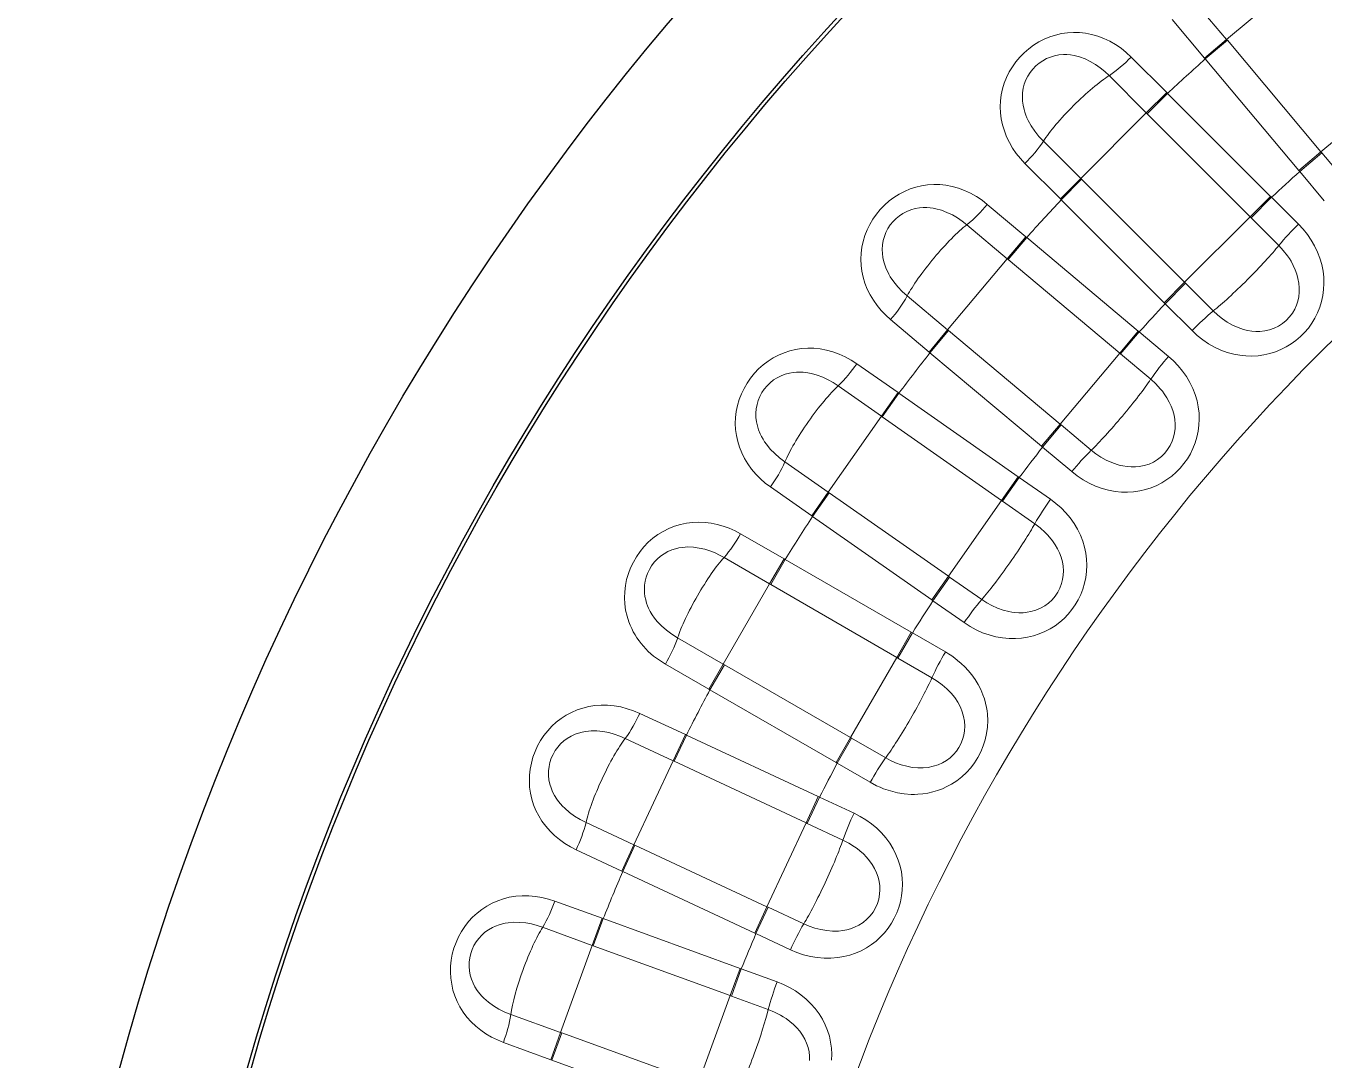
# Model space of a CAD drawing. Extents: x 0 to 297, y 0 to 562.
# Drawn here: x 116.45 to 134.13, y 534.47 to 548.55 of the extents above; entities that cross this region are included whole.
import ezdxf

# ---------------------------------------------------------------- set-up
doc = ezdxf.new("R2010")
doc.units = 0

msp = doc.modelspace()

# ---------------------------------------------------------------- linework, layer by layer
at = {"color": 7, "lineweight": 13, "ltscale": 0.03153}
for p, q in [((133.768, 549.179), (132.802, 548.369)), ((129.814, 545.38), (129.003, 544.414)), ((126.579, 540.953), (125.948, 539.86))]:
    msp.add_line(p, q, dxfattribs=at)
at = {"color": 7, "lineweight": 13, "ltscale": 0.01795}
for p, q in [((132.802, 548.369), (132.339, 548.918)), ((130.816, 546.474), (130.307, 546.981)), ((129.264, 545.843), (129.814, 545.38)), ((129.003, 544.414), (128.452, 544.875)), ((127.512, 543.65), (128.1, 543.237)), ((127.376, 542.204), (126.787, 542.615)), ((125.958, 541.313), (126.579, 540.953)), ((125.948, 539.86), (125.326, 540.218)), ((123.488, 536.277), (124.162, 536.03))]:
    msp.add_line(p, q, dxfattribs=at)
at = {"color": 7, "lineweight": 13, "ltscale": 0.017125}
for p, q in [((132.501, 548.114), (132.061, 548.639)), ((130.539, 546.195), (130.055, 546.679)), ((129.543, 546.121), (130.068, 545.681)), ((128.751, 544.111), (128.227, 544.552)), ((127.766, 543.951), (128.327, 543.559)), ((127.152, 541.88), (126.591, 542.273)), ((125.753, 539.518), (125.16, 539.861)), ((124.81, 539.19), (125.431, 538.901)), ((124.565, 537.043), (123.945, 537.333)), ((123.655, 536.634), (124.299, 536.4)), ((123.598, 534.474), (122.954, 534.709))]:
    msp.add_line(p, q, dxfattribs=at)
at = {"color": 7, "lineweight": 13, "ltscale": 0.009852}
for p, q in [((132.802, 548.369), (132.501, 548.114)), ((131.708, 547.366), (131.988, 547.644)), ((132.242, 545.048), (131.964, 544.769)), ((128.113, 543.228), (128.339, 543.55)), ((130.548, 543.118), (130.295, 542.815)), ((129.738, 542.09), (129.964, 542.413)), ((129.752, 542.08), (129.978, 542.403)), ((127.376, 542.204), (127.152, 541.88)), ((129.028, 541.047), (128.803, 540.724)), ((125.263, 538.544), (125.431, 538.901)), ((127.091, 537.692), (127.258, 538.049)), ((124.162, 536.03), (124.299, 536.4)), ((123.747, 534.839), (123.612, 534.469))]:
    msp.add_line(p, q, dxfattribs=at)
at = {"color": 7, "lineweight": 13, "ltscale": 0.009853}
for p, q in [((132.813, 548.356), (132.511, 548.103)), ((131.72, 547.354), (131.998, 547.633)), ((134.087, 546.837), (133.785, 546.583)), ((134.098, 546.824), (133.797, 546.57)), ((130.828, 546.463), (130.549, 546.184)), ((133.122, 545.952), (133.401, 546.231)), ((133.134, 545.94), (133.413, 546.218)), ((129.814, 545.38), (130.068, 545.681)), ((129.826, 545.37), (130.08, 545.672)), ((132.23, 545.06), (131.952, 544.782)), ((129.016, 544.404), (128.762, 544.102)), ((131.346, 544.095), (131.599, 544.397)), ((131.359, 544.084), (131.613, 544.385)), ((130.535, 543.129), (130.282, 542.827)), ((126.579, 540.953), (126.778, 541.293)), ((128.311, 539.953), (128.508, 540.294)), ((128.326, 539.944), (128.523, 540.285)), ((125.963, 539.852), (125.766, 539.511)), ((125.278, 538.537), (125.445, 538.894)), ((127.68, 538.86), (127.483, 538.519)), ((127.695, 538.852), (127.499, 538.51)), ((124.73, 537.401), (124.565, 537.043)), ((124.745, 537.394), (124.579, 537.037)), ((126.558, 536.549), (126.392, 536.191)), ((124.178, 536.024), (124.313, 536.395)), ((126.042, 535.346), (126.176, 535.716)), ((126.058, 535.34), (126.193, 535.71)), ((123.731, 534.845), (123.598, 534.474))]:
    msp.add_line(p, q, dxfattribs=at)
at = {"color": 7, "lineweight": 13, "ltscale": 0.000416923}
msp.add_line((132.813, 548.356), (132.802, 548.369), dxfattribs=at)
at = {"color": 7, "lineweight": 13, "ltscale": 0.049582}
for p, q in [((132.813, 548.356), (134.087, 546.837)), ((132.511, 548.103), (133.785, 546.583)), ((133.401, 546.231), (131.998, 547.633)), ((133.122, 545.952), (131.72, 547.354)), ((130.828, 546.463), (132.23, 545.06)), ((130.549, 546.184), (131.952, 544.782)), ((127.164, 541.872), (128.788, 540.734)), ((128.311, 539.953), (126.593, 540.944)), ((125.963, 539.852), (127.68, 538.86)), ((125.766, 539.511), (127.483, 538.519)), ((127.242, 538.056), (125.445, 538.894)), ((124.745, 537.394), (126.543, 536.556)), ((123.747, 534.839), (125.61, 534.161))]:
    msp.add_line(p, q, dxfattribs=at)
at = {"color": 7, "lineweight": 13, "ltscale": 0.017124}
for p, q in [((131.503, 548.128), (131.988, 547.644)), ((126.184, 541.635), (126.778, 541.293))]:
    msp.add_line(p, q, dxfattribs=at)
at = {"color": 7, "lineweight": 13, "ltscale": 0.000371591}
msp.add_line((132.511, 548.103), (132.501, 548.114), dxfattribs=at)
at = {"color": 7, "lineweight": 13, "ltscale": 0.017949}
for p, q in [((131.201, 547.875), (131.708, 547.366)), ((124.613, 538.849), (125.263, 538.544)), ((124.73, 537.401), (124.079, 537.703)), ((123.731, 534.845), (123.056, 535.089))]:
    msp.add_line(p, q, dxfattribs=at)
at = {"color": 7, "lineweight": 13, "ltscale": 0.000371702}
msp.add_line((131.998, 547.633), (131.988, 547.644), dxfattribs=at)
at = {"color": 7, "lineweight": 13, "ltscale": 0.031528}
for p, q in [((135.053, 547.647), (134.087, 546.837)), ((131.346, 544.095), (130.535, 543.129)), ((128.311, 539.953), (127.68, 538.86)), ((127.076, 537.699), (126.543, 536.556)), ((126.042, 535.346), (125.61, 534.161))]:
    msp.add_line(p, q, dxfattribs=at)
at = {"color": 7, "lineweight": 13, "ltscale": 0.031531}
for p, q in [((131.708, 547.366), (130.816, 546.474)), ((128.1, 543.237), (127.376, 542.204))]:
    msp.add_line(p, q, dxfattribs=at)
at = {"color": 7, "lineweight": 13, "ltscale": 0.000417828}
msp.add_line((131.72, 547.354), (131.708, 547.366), dxfattribs=at)
at = {"color": 7, "lineweight": 13, "ltscale": 0.000425709}
msp.add_line((134.087, 546.837), (134.098, 546.824), dxfattribs=at)
at = {"color": 7, "lineweight": 13, "ltscale": 0.013374}
for p, q in [((134.443, 546.414), (134.098, 546.824)), ((133.134, 545.94), (133.512, 545.561)), ((132.621, 544.671), (132.242, 545.048)), ((131.359, 544.084), (131.768, 543.74)), ((130.958, 542.775), (130.548, 543.118)), ((129.467, 540.741), (129.028, 541.047)), ((128.326, 539.944), (128.789, 539.676)), ((128.159, 538.585), (127.695, 538.852)), ((127.091, 537.692), (127.576, 537.465)), ((127.043, 536.323), (126.558, 536.549)), ((126.058, 535.34), (126.56, 535.157))]:
    msp.add_line(p, q, dxfattribs=at)
at = {"color": 7, "lineweight": 13, "ltscale": 0.000446225}
msp.add_line((133.785, 546.583), (133.797, 546.57), dxfattribs=at)
at = {"color": 7, "lineweight": 13, "ltscale": 0.012961}
for p, q in [((134.13, 546.172), (133.797, 546.57)), ((131.613, 544.385), (132.01, 544.052)), ((130.692, 542.482), (130.295, 542.815)), ((129.978, 542.403), (130.403, 542.105)), ((129.228, 540.426), (128.803, 540.724)), ((128.523, 540.285), (128.973, 540.026)), ((127.948, 538.251), (127.499, 538.51)), ((127.258, 538.049), (127.728, 537.83)), ((126.862, 535.972), (126.392, 536.191)), ((126.193, 535.71), (126.68, 535.533))]:
    msp.add_line(p, q, dxfattribs=at)
at = {"color": 7, "lineweight": 13, "ltscale": 0.009851}
for p, q in [((130.816, 546.474), (130.539, 546.195)), ((129.003, 544.414), (128.751, 544.111)), ((128.1, 543.237), (128.327, 543.559)), ((125.948, 539.86), (125.753, 539.518))]:
    msp.add_line(p, q, dxfattribs=at)
at = {"color": 7, "lineweight": 13, "ltscale": 0.000417288}
msp.add_line((130.828, 546.463), (130.816, 546.474), dxfattribs=at)
at = {"color": 7, "lineweight": 13, "ltscale": 0.000445881}
for p, q in [((133.413, 546.218), (133.401, 546.231)), ((127.483, 538.519), (127.499, 538.51))]:
    msp.add_line(p, q, dxfattribs=at)
at = {"color": 7, "lineweight": 13, "ltscale": 0.012962}
for p, q in [((133.413, 546.218), (133.78, 545.852)), ((132.331, 544.402), (131.964, 544.769))]:
    msp.add_line(p, q, dxfattribs=at)
at = {"color": 7, "lineweight": 13, "ltscale": 0.000371705}
msp.add_line((130.549, 546.184), (130.539, 546.195), dxfattribs=at)
at = {"color": 7, "lineweight": 13, "ltscale": 0.031529}
for p, q in [((133.122, 545.952), (132.23, 545.06)), ((129.738, 542.09), (129.014, 541.057)), ((125.263, 538.544), (124.73, 537.401)), ((124.162, 536.03), (123.731, 534.845))]:
    msp.add_line(p, q, dxfattribs=at)
at = {"color": 7, "lineweight": 13, "ltscale": 0.00042484}
for p, q in [((133.134, 545.94), (133.122, 545.952)), ((132.23, 545.06), (132.242, 545.048))]:
    msp.add_line(p, q, dxfattribs=at)
at = {"color": 7, "lineweight": 13, "ltscale": 0.000371006}
msp.add_line((130.08, 545.672), (130.068, 545.681), dxfattribs=at)
at = {"color": 7, "lineweight": 13, "ltscale": 0.049583}
for p, q in [((131.599, 544.397), (130.08, 545.672)), ((131.346, 544.095), (129.826, 545.37)), ((129.016, 544.404), (130.535, 543.129)), ((128.762, 544.102), (130.282, 542.827)), ((129.964, 542.413), (128.339, 543.55)), ((129.738, 542.09), (128.113, 543.228)), ((127.39, 542.194), (129.014, 541.057)), ((128.508, 540.294), (126.79, 541.286)), ((127.076, 537.699), (125.278, 538.537)), ((124.579, 537.037), (126.376, 536.199)), ((126.176, 535.716), (124.313, 536.395)), ((126.042, 535.346), (124.178, 536.024)), ((123.612, 534.469), (125.476, 533.791))]:
    msp.add_line(p, q, dxfattribs=at)
at = {"color": 7, "lineweight": 13, "ltscale": 0.000417506}
msp.add_line((129.826, 545.37), (129.814, 545.38), dxfattribs=at)
at = {"color": 7, "lineweight": 13, "ltscale": 0.000445341}
msp.add_line((131.952, 544.782), (131.964, 544.769), dxfattribs=at)
at = {"color": 7, "lineweight": 13, "ltscale": 0.000416527}
msp.add_line((129.016, 544.404), (129.003, 544.414), dxfattribs=at)
at = {"color": 7, "lineweight": 13, "ltscale": 0.000445641}
msp.add_line((131.613, 544.385), (131.599, 544.397), dxfattribs=at)
at = {"color": 7, "lineweight": 13, "ltscale": 0.000371112}
msp.add_line((128.762, 544.102), (128.751, 544.111), dxfattribs=at)
at = {"color": 7, "lineweight": 13, "ltscale": 0.00042454}
msp.add_line((131.359, 544.084), (131.346, 544.095), dxfattribs=at)
at = {"color": 7, "lineweight": 13, "ltscale": 0.000371015}
msp.add_line((128.339, 543.55), (128.327, 543.559), dxfattribs=at)
at = {"color": 7, "lineweight": 13, "ltscale": 0.000417079}
msp.add_line((128.113, 543.228), (128.1, 543.237), dxfattribs=at)
at = {"color": 7, "lineweight": 13, "ltscale": 0.000424832}
msp.add_line((130.535, 543.129), (130.548, 543.118), dxfattribs=at)
at = {"color": 7, "lineweight": 13, "ltscale": 0.000445246}
msp.add_line((130.282, 542.827), (130.295, 542.815), dxfattribs=at)
at = {"color": 7, "lineweight": 13, "ltscale": 0.000445768}
msp.add_line((129.978, 542.403), (129.964, 542.413), dxfattribs=at)
at = {"color": 7, "lineweight": 13, "ltscale": 0.009854}
for p, q in [((127.39, 542.194), (127.164, 541.872)), ((126.593, 540.944), (126.79, 541.286)), ((129.014, 541.057), (128.788, 540.734)), ((127.076, 537.699), (127.242, 538.056)), ((126.543, 536.556), (126.376, 536.199))]:
    msp.add_line(p, q, dxfattribs=at)
at = {"color": 7, "lineweight": 13, "ltscale": 0.000416831}
msp.add_line((127.39, 542.194), (127.376, 542.204), dxfattribs=at)
at = {"color": 7, "lineweight": 13, "ltscale": 0.000424705}
msp.add_line((129.752, 542.08), (129.738, 542.09), dxfattribs=at)
at = {"color": 7, "lineweight": 13, "ltscale": 0.013375}
msp.add_line((129.752, 542.08), (130.19, 541.773), dxfattribs=at)
at = {"color": 7, "lineweight": 13, "ltscale": 0.000371265}
msp.add_line((127.164, 541.872), (127.152, 541.88), dxfattribs=at)
at = {"color": 7, "lineweight": 13, "ltscale": 0.000370978}
msp.add_line((126.778, 541.293), (126.79, 541.286), dxfattribs=at)
at = {"color": 7, "lineweight": 13, "ltscale": 0.000417376}
msp.add_line((126.579, 540.953), (126.593, 540.944), dxfattribs=at)
at = {"color": 7, "lineweight": 13, "ltscale": 0.000425017}
msp.add_line((129.014, 541.057), (129.028, 541.047), dxfattribs=at)
at = {"color": 7, "lineweight": 13, "ltscale": 0.000445518}
msp.add_line((128.788, 540.734), (128.803, 540.724), dxfattribs=at)
at = {"color": 7, "lineweight": 13, "ltscale": 0.000445716}
msp.add_line((128.523, 540.285), (128.508, 540.294), dxfattribs=at)
at = {"color": 7, "lineweight": 13, "ltscale": 0.000416945}
msp.add_line((125.963, 539.852), (125.948, 539.86), dxfattribs=at)
at = {"color": 7, "lineweight": 13, "ltscale": 0.000424518}
msp.add_line((128.326, 539.944), (128.311, 539.953), dxfattribs=at)
at = {"color": 7, "lineweight": 13, "ltscale": 0.000371079}
msp.add_line((125.766, 539.511), (125.753, 539.518), dxfattribs=at)
at = {"color": 7, "lineweight": 13, "ltscale": 0.000371527}
msp.add_line((125.445, 538.894), (125.431, 538.901), dxfattribs=at)
at = {"color": 7, "lineweight": 13, "ltscale": 0.000424683}
msp.add_line((127.68, 538.86), (127.695, 538.852), dxfattribs=at)
at = {"color": 7, "lineweight": 13, "ltscale": 0.000417595}
msp.add_line((125.278, 538.537), (125.263, 538.544), dxfattribs=at)
at = {"color": 7, "lineweight": 13, "ltscale": 0.000445918}
msp.add_line((127.258, 538.049), (127.242, 538.056), dxfattribs=at)
at = {"color": 7, "lineweight": 13, "ltscale": 0.000424118}
msp.add_line((127.091, 537.692), (127.076, 537.699), dxfattribs=at)
at = {"color": 7, "lineweight": 13, "ltscale": 0.00041794}
msp.add_line((124.745, 537.394), (124.73, 537.401), dxfattribs=at)
at = {"color": 7, "lineweight": 13, "ltscale": 0.000371008}
msp.add_line((124.579, 537.037), (124.565, 537.043), dxfattribs=at)
at = {"color": 7, "lineweight": 13, "ltscale": 0.000425108}
msp.add_line((126.543, 536.556), (126.558, 536.549), dxfattribs=at)
at = {"color": 7, "lineweight": 13, "ltscale": 0.000371311}
msp.add_line((124.313, 536.395), (124.299, 536.4), dxfattribs=at)
at = {"color": 7, "lineweight": 13, "ltscale": 0.000445619}
msp.add_line((126.376, 536.199), (126.392, 536.191), dxfattribs=at)
at = {"color": 7, "lineweight": 13, "ltscale": 0.000417559}
msp.add_line((124.178, 536.024), (124.162, 536.03), dxfattribs=at)
at = {"color": 7, "lineweight": 13, "ltscale": 0.000445782}
msp.add_line((126.193, 535.71), (126.176, 535.716), dxfattribs=at)
at = {"color": 7, "lineweight": 13, "ltscale": 0.000424532}
msp.add_line((126.058, 535.34), (126.042, 535.346), dxfattribs=at)
at = {"color": 7, "lineweight": 13, "ltscale": 0.000417738}
msp.add_line((123.747, 534.839), (123.731, 534.845), dxfattribs=at)
at = {"color": 7, "lineweight": 13, "ltscale": 0.000370594}
msp.add_line((123.612, 534.469), (123.598, 534.474), dxfattribs=at)
at = {"color": 7, "lineweight": 13}
for points in [[(130.055, 546.679), (129.994, 546.745), (129.938, 546.814), (129.888, 546.886), (129.844, 546.962), (129.806, 547.04), (129.775, 547.121), (129.75, 547.203), (129.732, 547.286), (129.722, 547.368), (129.719, 547.451), (129.722, 547.533), (129.733, 547.615), (129.75, 547.695), (129.774, 547.774), (129.805, 547.851), (129.841, 547.925), (129.884, 547.996), (129.932, 548.064), (129.986, 548.128), (130.044, 548.187), (130.107, 548.241), (130.174, 548.291), (130.245, 548.334), (130.318, 548.372), (130.395, 548.403), (130.473, 548.428), (130.553, 548.447), (130.634, 548.458), (130.716, 548.463), (130.799, 548.461), (130.881, 548.452), (130.962, 548.437), (131.047, 548.413), (131.13, 548.381), (131.211, 548.343), (131.289, 548.298), (131.364, 548.247), (131.436, 548.19), (131.503, 548.128)], [(130.307, 546.981), (130.246, 547.047), (130.19, 547.117), (130.141, 547.189), (130.1, 547.263), (130.083, 547.3), (130.067, 547.338), (130.054, 547.376), (130.043, 547.414), (130.03, 547.472), (130.023, 547.529), (130.021, 547.586), (130.024, 547.642), (130.033, 547.702), (130.047, 547.76), (130.068, 547.816), (130.094, 547.869), (130.126, 547.919), (130.162, 547.965), (130.203, 548.008), (130.248, 548.045), (130.297, 548.078), (130.349, 548.106), (130.403, 548.128), (130.46, 548.145), (130.519, 548.156), (130.579, 548.161), (130.628, 548.161), (130.677, 548.157), (130.726, 548.149), (130.763, 548.141), (130.8, 548.13), (130.874, 548.103), (130.946, 548.068), (131.017, 548.026), (131.081, 547.981), (131.142, 547.93), (131.201, 547.875)], [(128.227, 544.552), (128.16, 544.612), (128.099, 544.676), (128.043, 544.744), (127.992, 544.815), (127.947, 544.89), (127.909, 544.967), (127.877, 545.047), (127.853, 545.129), (127.835, 545.21), (127.825, 545.291), (127.821, 545.374), (127.824, 545.456), (127.835, 545.538), (127.852, 545.618), (127.875, 545.698), (127.905, 545.775), (127.942, 545.849), (127.984, 545.921), (128.032, 545.989), (128.085, 546.053), (128.143, 546.113), (128.205, 546.168), (128.272, 546.217), (128.342, 546.261), (128.415, 546.299), (128.491, 546.331), (128.569, 546.356), (128.649, 546.375), (128.73, 546.387), (128.813, 546.392), (128.895, 546.39), (128.978, 546.382), (129.064, 546.365), (129.15, 546.341), (129.234, 546.31), (129.316, 546.272), (129.395, 546.228), (129.471, 546.177), (129.543, 546.121)], [(128.452, 544.875), (128.385, 544.935), (128.323, 544.999), (128.269, 545.067), (128.221, 545.137), (128.2, 545.173), (128.182, 545.21), (128.165, 545.246), (128.151, 545.283), (128.133, 545.339), (128.121, 545.396), (128.114, 545.453), (128.112, 545.509), (128.115, 545.569), (128.125, 545.628), (128.141, 545.685), (128.162, 545.74), (128.189, 545.793), (128.221, 545.842), (128.259, 545.888), (128.3, 545.93), (128.346, 545.967), (128.395, 545.999), (128.448, 546.026), (128.503, 546.048), (128.561, 546.064), (128.62, 546.074), (128.669, 546.078), (128.718, 546.078), (128.767, 546.075), (128.805, 546.069), (128.843, 546.062), (128.918, 546.042), (128.994, 546.013), (129.068, 545.977), (129.135, 545.938), (129.201, 545.893), (129.264, 545.843)], [(133.78, 545.852), (133.844, 545.783), (133.902, 545.711), (133.954, 545.634), (134, 545.555), (134.04, 545.472), (134.072, 545.388), (134.097, 545.302), (134.115, 545.214), (134.124, 545.13), (134.127, 545.046), (134.123, 544.962), (134.112, 544.88), (134.094, 544.799), (134.07, 544.721), (134.039, 544.644), (134.003, 544.571), (133.961, 544.503), (133.915, 544.438), (133.863, 544.378), (133.807, 544.321), (133.746, 544.27), (133.682, 544.223), (133.614, 544.181), (133.542, 544.145), (133.467, 544.114), (133.39, 544.09), (133.311, 544.072), (133.23, 544.06), (133.147, 544.055), (133.064, 544.057), (132.981, 544.066), (132.899, 544.081), (132.81, 544.105), (132.722, 544.137), (132.637, 544.177), (132.555, 544.224), (132.476, 544.277), (132.401, 544.337), (132.331, 544.402)], [(133.512, 545.561), (133.574, 545.493), (133.63, 545.421), (133.656, 545.384), (133.679, 545.346), (133.71, 545.289), (133.737, 545.23), (133.758, 545.171), (133.774, 545.112), (133.786, 545.048), (133.791, 544.985), (133.791, 544.924), (133.784, 544.863), (133.772, 544.805), (133.754, 544.749), (133.73, 544.696), (133.698, 544.639), (133.659, 544.588), (133.614, 544.541), (133.564, 544.499), (133.51, 544.464), (133.451, 544.435), (133.388, 544.413), (133.322, 544.399), (133.254, 544.391), (133.199, 544.391), (133.144, 544.395), (133.088, 544.404), (133.032, 544.418), (132.995, 544.43), (132.957, 544.443), (132.883, 544.477), (132.811, 544.518), (132.745, 544.564), (132.681, 544.615), (132.621, 544.671)], [(126.591, 542.273), (126.52, 542.327), (126.453, 542.386), (126.391, 542.448), (126.334, 542.515), (126.283, 542.586), (126.238, 542.659), (126.2, 542.736), (126.168, 542.815), (126.144, 542.894), (126.126, 542.975), (126.115, 543.057), (126.111, 543.139), (126.115, 543.221), (126.124, 543.303), (126.141, 543.384), (126.164, 543.463), (126.194, 543.541), (126.23, 543.616), (126.271, 543.688), (126.319, 543.756), (126.371, 543.821), (126.429, 543.881), (126.491, 543.936), (126.557, 543.986), (126.626, 544.03), (126.699, 544.069), (126.775, 544.101), (126.853, 544.126), (126.933, 544.145), (127.014, 544.158), (127.097, 544.163), (127.18, 544.162), (127.267, 544.153), (127.355, 544.136), (127.441, 544.113), (127.526, 544.082), (127.608, 544.045), (127.689, 544.001), (127.766, 543.951)], [(132.01, 544.052), (132.079, 543.99), (132.144, 543.922), (132.202, 543.851), (132.255, 543.776), (132.302, 543.697), (132.341, 543.615), (132.374, 543.532), (132.399, 543.446), (132.416, 543.363), (132.426, 543.28), (132.429, 543.196), (132.425, 543.113), (132.415, 543.031), (132.397, 542.951), (132.373, 542.872), (132.343, 542.796), (132.308, 542.724), (132.267, 542.656), (132.221, 542.591), (132.17, 542.53), (132.114, 542.473), (132.054, 542.421), (131.99, 542.374), (131.922, 542.331), (131.85, 542.294), (131.775, 542.263), (131.697, 542.238), (131.618, 542.22), (131.536, 542.207), (131.453, 542.202), (131.37, 542.203), (131.286, 542.211), (131.195, 542.228), (131.106, 542.252), (131.017, 542.284), (130.931, 542.324), (130.848, 542.37), (130.768, 542.423), (130.692, 542.482)], [(126.787, 542.615), (126.715, 542.669), (126.648, 542.728), (126.588, 542.79), (126.534, 542.856), (126.511, 542.89), (126.489, 542.925), (126.469, 542.96), (126.452, 542.995), (126.429, 543.05), (126.412, 543.105), (126.4, 543.161), (126.393, 543.217), (126.392, 543.277), (126.396, 543.337), (126.407, 543.395), (126.423, 543.452), (126.446, 543.507), (126.473, 543.559), (126.506, 543.607), (126.544, 543.652), (126.586, 543.693), (126.632, 543.73), (126.682, 543.761), (126.736, 543.788), (126.792, 543.809), (126.85, 543.824), (126.898, 543.832), (126.947, 543.837), (126.997, 543.837), (127.035, 543.836), (127.073, 543.832), (127.15, 543.818), (127.228, 543.796), (127.305, 543.767), (127.375, 543.733), (127.445, 543.694), (127.512, 543.65)], [(131.768, 543.74), (131.836, 543.677), (131.898, 543.61), (131.927, 543.576), (131.953, 543.54), (131.99, 543.485), (132.021, 543.429), (132.047, 543.372), (132.069, 543.315), (132.086, 543.253), (132.097, 543.19), (132.101, 543.129), (132.1, 543.068), (132.093, 543.009), (132.08, 542.952), (132.061, 542.897), (132.034, 542.837), (131.999, 542.782), (131.959, 542.732), (131.913, 542.686), (131.861, 542.646), (131.805, 542.613), (131.745, 542.585), (131.68, 542.565), (131.613, 542.551), (131.559, 542.546), (131.503, 542.546), (131.447, 542.55), (131.39, 542.559), (131.352, 542.567), (131.313, 542.578), (131.237, 542.605), (131.161, 542.64), (131.091, 542.679), (131.023, 542.724), (130.958, 542.775)], [(130.403, 542.105), (130.478, 542.049), (130.548, 541.988), (130.613, 541.922), (130.672, 541.851), (130.725, 541.777), (130.771, 541.699), (130.811, 541.619), (130.844, 541.536), (130.868, 541.455), (130.885, 541.372), (130.896, 541.289), (130.899, 541.206), (130.895, 541.123), (130.885, 541.042), (130.868, 540.961), (130.845, 540.883), (130.816, 540.809), (130.781, 540.737), (130.741, 540.668), (130.695, 540.603), (130.645, 540.542), (130.589, 540.484), (130.53, 540.431), (130.466, 540.383), (130.397, 540.34), (130.325, 540.303), (130.25, 540.271), (130.172, 540.245), (130.092, 540.226), (130.01, 540.214), (129.927, 540.208), (129.843, 540.208), (129.751, 540.217), (129.659, 540.233), (129.569, 540.258), (129.479, 540.289), (129.392, 540.328), (129.308, 540.374), (129.228, 540.426)], [(124.662, 540.436), (124.637, 540.516), (124.618, 540.597), (124.607, 540.68), (124.603, 540.763), (124.606, 540.847), (124.615, 540.93), (124.632, 541.013), (124.656, 541.095), (124.686, 541.174), (124.723, 541.25), (124.765, 541.324), (124.814, 541.393), (124.868, 541.459), (124.926, 541.52), (124.99, 541.575), (125.058, 541.625), (125.13, 541.669), (125.205, 541.707), (125.283, 541.738), (125.363, 541.763), (125.446, 541.78), (125.529, 541.791), (125.614, 541.794), (125.699, 541.79), (125.783, 541.78), (125.866, 541.763), (125.948, 541.74), (126.029, 541.711), (126.108, 541.676), (126.184, 541.635)], [(130.19, 541.773), (130.263, 541.717), (130.331, 541.655), (130.362, 541.623), (130.392, 541.59), (130.432, 541.539), (130.469, 541.486), (130.5, 541.431), (130.526, 541.376), (130.549, 541.315), (130.565, 541.254), (130.575, 541.193), (130.579, 541.133), (130.577, 541.073), (130.569, 541.015), (130.555, 540.959), (130.533, 540.897), (130.503, 540.839), (130.468, 540.786), (130.426, 540.736), (130.378, 540.692), (130.325, 540.653), (130.267, 540.621), (130.205, 540.595), (130.138, 540.576), (130.085, 540.566), (130.03, 540.56), (129.973, 540.56), (129.916, 540.563), (129.877, 540.568), (129.838, 540.576), (129.759, 540.596), (129.68, 540.624), (129.607, 540.657), (129.536, 540.696), (129.467, 540.741)], [(124.931, 540.622), (124.916, 540.656), (124.904, 540.689), (124.891, 540.735), (124.881, 540.781), (124.875, 540.827), (124.873, 540.883), (124.876, 540.938), (124.884, 540.992), (124.897, 541.045), (124.915, 541.096), (124.941, 541.15), (124.971, 541.201), (125.007, 541.248), (125.047, 541.291), (125.092, 541.33), (125.141, 541.364), (125.194, 541.393), (125.249, 541.417), (125.295, 541.432), (125.342, 541.443), (125.39, 541.451), (125.427, 541.454), (125.464, 541.456), (125.541, 541.453), (125.619, 541.442), (125.697, 541.424), (125.776, 541.399), (125.838, 541.374), (125.898, 541.345), (125.958, 541.313)], [(125.326, 540.218), (125.248, 540.267), (125.174, 540.321), (125.108, 540.38), (125.077, 540.41), (125.048, 540.442), (125.012, 540.486), (124.981, 540.531), (124.953, 540.578), (124.931, 540.622)], [(128.973, 540.026), (129.016, 540), (129.058, 539.972), (129.099, 539.943), (129.139, 539.912), (129.189, 539.868), (129.237, 539.822), (129.282, 539.774), (129.332, 539.713), (129.378, 539.649), (129.418, 539.582), (129.453, 539.514), (129.483, 539.443), (129.503, 539.386), (129.519, 539.328), (129.532, 539.269), (129.539, 539.225), (129.544, 539.181), (129.548, 539.092), (129.545, 539.004), (129.534, 538.916), (129.515, 538.83), (129.488, 538.746), (129.455, 538.667), (129.416, 538.59), (129.37, 538.517), (129.317, 538.448), (129.259, 538.384), (129.196, 538.325), (129.128, 538.272), (129.054, 538.225), (128.994, 538.192), (128.931, 538.163), (128.866, 538.139)], [(128.789, 539.676), (128.861, 539.63), (128.929, 539.58), (128.992, 539.525), (129.049, 539.466), (129.099, 539.405), (129.141, 539.341), (129.176, 539.274), (129.202, 539.211), (129.22, 539.146), (129.231, 539.082), (129.235, 539.017), (129.233, 538.954), (129.223, 538.892), (129.206, 538.833), (129.184, 538.777), (129.156, 538.723), (129.122, 538.674), (129.082, 538.628), (129.038, 538.586), (128.989, 538.549), (128.935, 538.518), (128.873, 538.49), (128.808, 538.469)], [(123.945, 537.333), (123.865, 537.374), (123.789, 537.42), (123.717, 537.471), (123.65, 537.527), (123.588, 537.587), (123.53, 537.652), (123.479, 537.721), (123.434, 537.793), (123.396, 537.867), (123.365, 537.943), (123.34, 538.022), (123.322, 538.102), (123.311, 538.184), (123.307, 538.266), (123.309, 538.349), (123.318, 538.431), (123.334, 538.512), (123.356, 538.592), (123.384, 538.671), (123.419, 538.746), (123.46, 538.819), (123.506, 538.888), (123.557, 538.953), (123.614, 539.014), (123.674, 539.069), (123.74, 539.12), (123.808, 539.165), (123.881, 539.203), (123.956, 539.236), (124.034, 539.262), (124.115, 539.282), (124.197, 539.295), (124.285, 539.301), (124.373, 539.301), (124.463, 539.292), (124.551, 539.277), (124.639, 539.254), (124.726, 539.225), (124.81, 539.19)], [(124.079, 537.703), (123.998, 537.744), (123.922, 537.79), (123.852, 537.841), (123.788, 537.897), (123.758, 537.926), (123.731, 537.957), (123.706, 537.988), (123.682, 538.02), (123.651, 538.07), (123.624, 538.121), (123.603, 538.174), (123.586, 538.228), (123.574, 538.287), (123.568, 538.346), (123.569, 538.406), (123.575, 538.465), (123.587, 538.522), (123.606, 538.578), (123.63, 538.632), (123.659, 538.683), (123.694, 538.731), (123.733, 538.774), (123.777, 538.814), (123.824, 538.849), (123.876, 538.88), (123.931, 538.905), (123.977, 538.922), (124.024, 538.934), (124.073, 538.944), (124.111, 538.949), (124.149, 538.951), (124.227, 538.951), (124.307, 538.943), (124.389, 538.928), (124.464, 538.907), (124.539, 538.881), (124.613, 538.849)], [(128.808, 538.469), (128.74, 538.455), (128.669, 538.448), (128.597, 538.448), (128.522, 538.455), (128.447, 538.469), (128.371, 538.49), (128.295, 538.518), (128.226, 538.549), (128.159, 538.585)], [(128.866, 538.139), (128.801, 538.12), (128.734, 538.105), (128.667, 538.094), (128.598, 538.088), (128.552, 538.087), (128.505, 538.087), (128.412, 538.094), (128.319, 538.109), (128.255, 538.124), (128.191, 538.142), (128.129, 538.164), (128.082, 538.183), (128.036, 538.204), (127.948, 538.251)], [(127.728, 537.83), (127.812, 537.787), (127.891, 537.739), (127.967, 537.685), (128.037, 537.626), (128.102, 537.562), (128.161, 537.493), (128.215, 537.421), (128.261, 537.345), (128.299, 537.269), (128.33, 537.191), (128.355, 537.111), (128.373, 537.03), (128.384, 536.948), (128.388, 536.866), (128.385, 536.784), (128.375, 536.703), (128.36, 536.624), (128.338, 536.548), (128.31, 536.473), (128.277, 536.401), (128.238, 536.331), (128.193, 536.265), (128.143, 536.203), (128.089, 536.145), (128.029, 536.09), (127.965, 536.041), (127.896, 535.997), (127.824, 535.958), (127.748, 535.925), (127.67, 535.898), (127.589, 535.878), (127.506, 535.864), (127.414, 535.857), (127.321, 535.857), (127.227, 535.865), (127.134, 535.881), (127.042, 535.904), (126.951, 535.934), (126.862, 535.972)], [(127.576, 537.465), (127.658, 537.422), (127.735, 537.374), (127.772, 537.348), (127.806, 537.32), (127.856, 537.277), (127.9, 537.231), (127.941, 537.183), (127.976, 537.133), (128.009, 537.077), (128.035, 537.02), (128.056, 536.961), (128.07, 536.902), (128.079, 536.843), (128.081, 536.785), (128.077, 536.727), (128.066, 536.662), (128.047, 536.6), (128.021, 536.541), (127.988, 536.485), (127.949, 536.433), (127.903, 536.386), (127.852, 536.344), (127.795, 536.308), (127.733, 536.277), (127.682, 536.258), (127.629, 536.243), (127.574, 536.233), (127.516, 536.226), (127.477, 536.225), (127.437, 536.225), (127.356, 536.231), (127.274, 536.245), (127.196, 536.265), (127.119, 536.291), (127.043, 536.323)], [(122.954, 534.709), (122.872, 534.742), (122.792, 534.782), (122.716, 534.826), (122.644, 534.876), (122.576, 534.931), (122.514, 534.991), (122.457, 535.055), (122.406, 535.123), (122.362, 535.193), (122.324, 535.266), (122.292, 535.342), (122.267, 535.421), (122.249, 535.501), (122.237, 535.583), (122.233, 535.665), (122.234, 535.748), (122.243, 535.83), (122.258, 535.912), (122.28, 535.992), (122.308, 536.071), (122.342, 536.147), (122.382, 536.22), (122.427, 536.289), (122.478, 536.354), (122.534, 536.415), (122.594, 536.471), (122.659, 536.521), (122.728, 536.566), (122.8, 536.606), (122.876, 536.638), (122.954, 536.665), (123.034, 536.685), (123.121, 536.699), (123.21, 536.706), (123.299, 536.706), (123.389, 536.698), (123.479, 536.683), (123.568, 536.662), (123.655, 536.634)], [(123.056, 535.089), (122.972, 535.123), (122.892, 535.163), (122.818, 535.207), (122.749, 535.257), (122.717, 535.284), (122.687, 535.312), (122.659, 535.34), (122.633, 535.37), (122.597, 535.417), (122.566, 535.466), (122.54, 535.517), (122.519, 535.569), (122.502, 535.627), (122.491, 535.685), (122.486, 535.745), (122.488, 535.804), (122.495, 535.862), (122.508, 535.92), (122.527, 535.976), (122.552, 536.029), (122.582, 536.079), (122.618, 536.126), (122.658, 536.17), (122.702, 536.209), (122.751, 536.244), (122.804, 536.274), (122.848, 536.294), (122.894, 536.311), (122.942, 536.325), (122.979, 536.333), (123.017, 536.339), (123.095, 536.346), (123.175, 536.344), (123.258, 536.336), (123.334, 536.322), (123.412, 536.302), (123.488, 536.277)], [(126.68, 535.533), (126.767, 535.498), (126.851, 535.457), (126.93, 535.41), (127.006, 535.357), (127.076, 535.299), (127.141, 535.236), (127.2, 535.169), (127.253, 535.097), (127.298, 535.025), (127.336, 534.95), (127.367, 534.872), (127.392, 534.793), (127.41, 534.712), (127.421, 534.631), (127.426, 534.549), (127.423, 534.467)], [(126.56, 535.157), (126.646, 535.121), (126.727, 535.08), (126.765, 535.057), (126.803, 535.033), (126.855, 534.994), (126.904, 534.952), (126.948, 534.907), (126.988, 534.861), (127.025, 534.808), (127.057, 534.753), (127.082, 534.697), (127.102, 534.639), (127.115, 534.581), (127.123, 534.523), (127.124, 534.465)]]:
    msp.add_lwpolyline(points, dxfattribs=at)
at = {"color": 7, "lineweight": 30}
for radius in [37.05, 35.375, 35.325]:
    msp.add_circle((153.502, 524.68), radius, dxfattribs=at)
at = {"color": 7, "lineweight": 13}
msp.add_circle((153.502, 524.68), 27.472, dxfattribs=at)
for centre, radius, start, end in [((130.079, 549.511), 1.985, 304.4411, 315.8233), ((153.502, 524.68), 31.452, 131.867, 133.133), ((128.671, 548.104), 1.985, 314.1767, 325.5588), ((153.502, 524.68), 29.452, 131.9938, 133.0062), ((128.004, 547.376), 1.985, 309.4411, 320.8233), ((153.502, 524.68), 31.452, 136.867, 138.133), ((136.584, 542.983), 4.011, 134.3382, 139.9895), ((126.724, 545.85), 1.985, 319.1767, 330.5588), ((153.502, 524.68), 29.452, 136.9938, 138.0062), ((135.2, 541.599), 4.011, 130.0105, 135.6618), ((153.502, 524.68), 31.452, 141.867, 143.133), ((126.123, 545.067), 1.985, 314.4411, 325.8233), ((135.053, 541.438), 4.011, 139.3382, 144.9895), ((153.502, 524.68), 29.452, 141.9938, 143.0062), ((133.795, 539.939), 4.011, 135.0105, 140.6619), ((124.981, 543.436), 1.985, 324.1767, 335.5589), ((133.663, 539.767), 4.011, 144.3382, 149.9895), ((153.502, 524.68), 31.452, 146.867, 148.133), ((124.45, 542.603), 1.985, 319.4411, 330.8233), ((132.54, 538.163), 4.011, 140.0105, 145.6619), ((153.502, 524.68), 29.452, 146.9938, 148.0062), ((125.7, 540.835), 1.113, 201.0512, 240.9919), ((123.455, 540.879), 1.985, 329.1767, 340.5589), ((132.423, 537.98), 4.011, 149.3382, 154.9895), ((153.502, 524.68), 31.452, 151.867, 153.133), ((122.999, 540.003), 1.985, 324.4411, 335.8233), ((153.502, 524.68), 29.452, 151.9938, 153.0062), ((131.445, 536.285), 4.011, 145.0105, 150.6619), ((131.344, 536.092), 4.011, 154.3382, 159.9895), ((122.157, 538.198), 1.985, 334.1767, 345.5589), ((153.502, 524.68), 31.452, 156.867, 158.133), ((121.779, 537.286), 1.985, 329.4411, 340.8233), ((130.517, 534.319), 4.011, 150.0105, 155.6619), ((153.502, 524.68), 29.452, 156.9938, 158.0062), ((130.434, 534.118), 4.011, 159.3382, 164.9895), ((121.098, 535.415), 1.985, 339.1767, 350.5588)]:
    msp.add_arc(centre, radius, start, end, dxfattribs=at)
for centre, major_axis, ratio, start_param, end_param in [((130.814, 547.369), (0.566, 0.566), 0.171335, 0.660114, 2.481479), ((128.923, 545.305), (0.514, 0.613), 0.171335, 0.660114, 2.481479), ((133.035, 545.147), (0.566, 0.566), 0.08912, 3.80602, 5.618757), ((131.329, 543.285), (0.514, 0.613), 0.08912, 3.80602, 5.618757), ((127.219, 543.084), (0.459, 0.655), 0.171335, 0.660114, 2.481479), ((129.792, 541.282), (0.459, 0.655), 0.08912, 3.80602, 5.618757), ((125.715, 540.723), (0.4, 0.693), 0.171335, 0.660114, 2.481479), ((128.436, 539.152), (0.4, 0.693), 0.08912, 3.80602, 5.618758), ((124.422, 538.241), (0.338, 0.725), 0.171335, 0.660114, 2.481479), ((127.27, 536.913), (0.338, 0.725), 0.08912, 3.80602, 5.618757), ((123.351, 535.654), (0.274, 0.752), 0.171335, 0.660114, 2.481479), ((126.303, 534.58), (0.274, 0.752), 0.08912, 3.80602, 5.618757)]:
    msp.add_ellipse(centre, major_axis=major_axis, ratio=ratio, start_param=start_param, end_param=end_param, dxfattribs=at)

doc.saveas('drawing.dxf')
